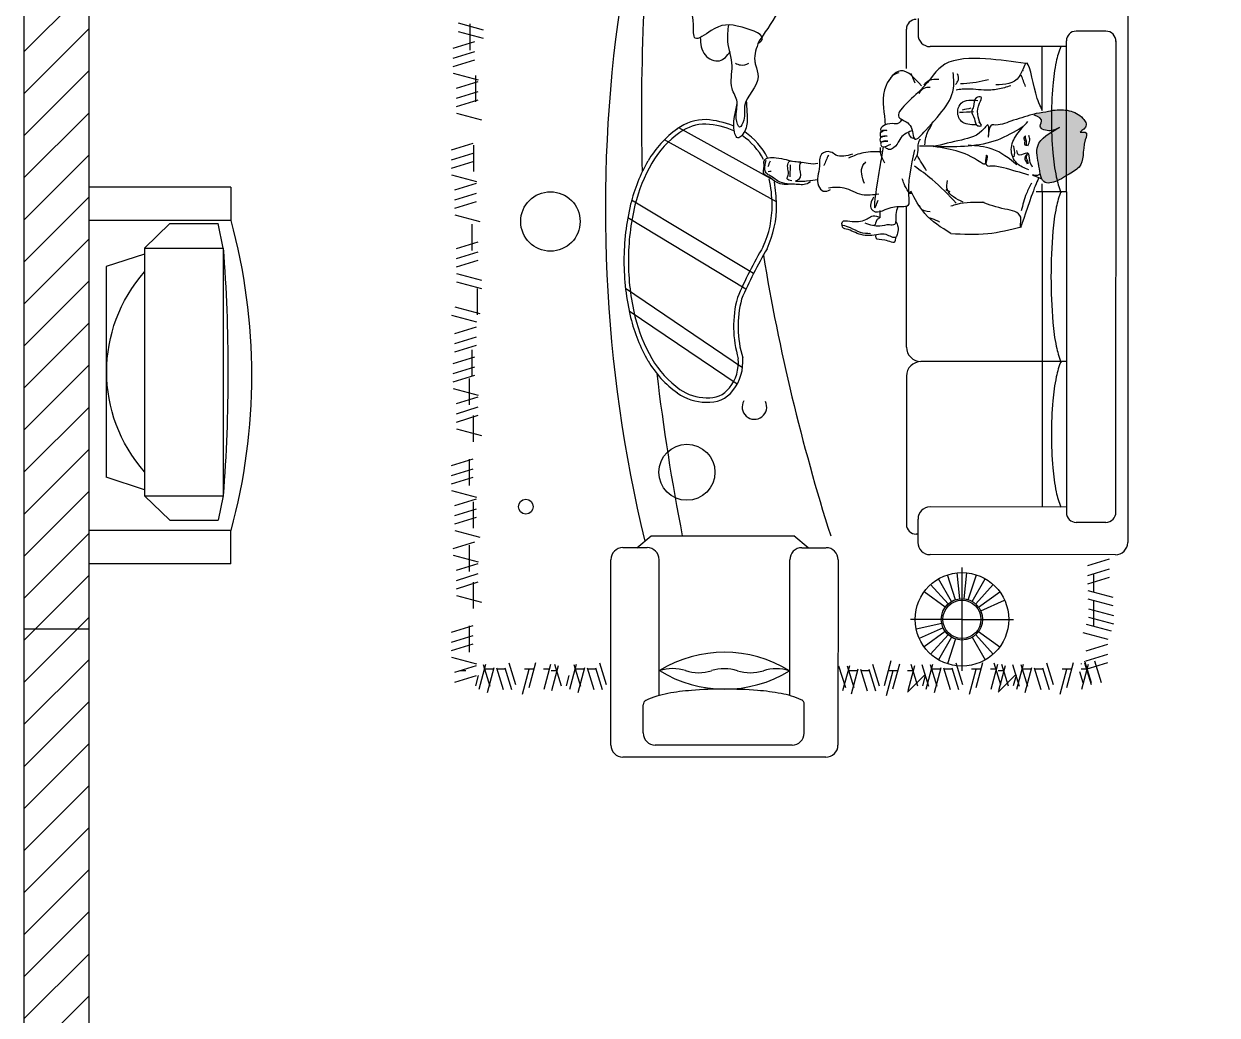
# Model space of a CAD drawing. Header units: millimetres. Extents: x -627 to 20370, y 1538 to 15679.
# Drawn here: x 18269.3 to 18689.7, y 10353.9 to 10703.2 of the extents above; entities that cross this region are included whole.
import ezdxf

# ---------------------------------------------------------------- set-up
doc = ezdxf.new("R2010")
doc.units = ezdxf.units.MM
for name, color, linetype in [('3', 3, 'Continuous'), ('6', 7, 'Continuous'), ('8', 8, 'Continuous'), ('FUR', 135, 'Continuous'), ('LAST', 4, 'Continuous'), ('PUR', 4, 'Continuous'), ('¼ò¾ß', 4, 'Continuous'), ('平面布置', 7, 'Continuous')]:
    doc.layers.add(name, color=color, linetype=linetype)
doc.layers.add('blue', color=160, linetype='Continuous', lineweight=5)

# ---------------------------------------------------------------- blocks, each defined once
blk = doc.blocks.new('tv')
at = {"layer": 'FUR'}
for p, q in [((-0.6633, -0.4988), (-0.6633, 0)), ((-0.5461, -0.4988), (-0.5461, 0)), ((0.6633, -0.4988), (0.6633, 0))]:
    blk.add_line(p, q, dxfattribs=at)
at = {"layer": 'FUR', "color": 4}
for p, q in [((-0.4279, -0.1953), (-0.3835, -0.0596)), ((0.4029, -0.1953), (0.3585, -0.0596)), ((-0.4488, -0.1953), (-0.5356, -0.2843)), ((-0.4488, -0.1953), (0.4238, -0.1953)), ((-0.4488, -0.1953), (-0.4488, -0.4723)), ((0.4238, -0.1953), (0.5105, -0.2843)), ((0.4238, -0.1953), (0.4238, -0.4723)), ((-0.5356, -0.2843), (-0.5356, -0.454)), ((0.5105, -0.2843), (0.5105, -0.454)), ((-0.4488, -0.4723), (-0.5356, -0.454)), ((0.4238, -0.4723), (0.5105, -0.454)), ((-0.4488, -0.4723), (0.4238, -0.4723))]:
    blk.add_line(p, q, dxfattribs=at)
for centre, radius, start, end in [((-0.0125, -0.5943), 0.5325, 48.5217, 131.4783), ((-0.0125, 5.2911), 5.7799, 265.67082, 274.32918)]:
    blk.add_arc(centre, radius, start, end, dxfattribs=at)
at = {"layer": 'FUR'}
blk.add_arc((0, 1.5022), 2.0741, 254.7348, 285.2652, dxfattribs=at)
at = {"layer": 'LAST', "color": 4}
blk.add_line((0.6633, 0), (-0.6633, 0), dxfattribs=at)
at = {"layer": 'PUR'}
blk.add_line((-0.3835, -0.0596), (0.3585, -0.0596), dxfattribs=at)
at = {"layer": '¼ò¾ß'}
for p, q in [((0.5461, -0.4988), (0.5461, 0)), ((-0.6633, -0.4988), (-0.5461, -0.4988)), ((0.6633, -0.4988), (0.5461, -0.4988))]:
    blk.add_line(p, q, dxfattribs=at)
blk = doc.blocks.new('salon2')
at = {"layer": '3', "ltscale": 3}
h = blk.add_hatch(color=252, dxfattribs=at)
edge = h.paths.add_edge_path()
edge.add_spline(control_points=[(-0.2052, 0.9601), (-0.174, 0.9777), (-0.1221, 1.0096), (-0.1415, 1.0854), (-0.1498, 1.1638), (-0.2103, 1.1435), (-0.2445, 1.121), (-0.3057, 1.0887), (-0.2902, 1.0338), (-0.315, 0.9671), (-0.2734, 0.9773), (-0.3177, 0.9531), (-0.2963, 0.9228), (-0.2681, 0.9), (-0.2122, 0.8888), (-0.1771, 0.899), (-0.1033, 0.9098), (-0.1614, 0.9226), (-0.1332, 0.9597), (-0.1788, 0.9714), (-0.1985, 0.9636), (-0.2052, 0.9601)], knot_values=[6.92976, 6.92976, 6.92976, 6.92976, 88.633957, 150.80248, 204.81141, 248.139794, 279.389018, 321.893636, 408.375761, 431.643524, 447.144857, 469.07466, 497.305108, 522.125936, 570.063074, 628.708388, 656.922664, 684.873946, 704.64736, 740.083308, 760.727208, 760.727208, 760.727208, 760.727208], degree=3, periodic=0)
at = {"layer": '3', "color": 7}
for p, q in [((-0.4109, 2.4613), (0.2429, 2.461)), ((-0.4536, 0.5444), (-0.4534, 2.4188)), ((0.2854, 2.3878), (0.2854, 2.4185)), ((0.2852, 2.392), (0.2852, 2.3356)), ((0.2854, 2.3888), (0.2919, 2.3888)), ((0.3257, 1.8316), (0.3259, 2.3548)), ((-0.4116, 0.6504), (-0.4109, 2.3134)), ((-0.3769, 2.3474), (-0.2714, 2.3474)), ((-0.2377, 1.1831), (-0.2374, 2.3134)), ((-0.2374, 2.2933), (0.2426, 2.2931)), ((-0.1526, 1.1831), (-0.1524, 2.2932)), ((-0.2377, 1.7808), (0.1421, 1.7807)), ((0.1421, 1.7807), (0.2747, 1.7806)), ((0.3257, 1.7296), (0.3257, 1.2343)), ((-0.2377, 1.1833), (-0.2374, 0.6505)), ((-0.2377, 1.1831), (-0.1306, 1.1831)), ((-0.1526, 1.1833), (-0.1526, 1.154)), ((-0.1525, 0.8961), (-0.1524, 0.6706)), ((0.3259, 0.7483), (0.3259, 0.6091)), ((-0.2374, 0.6706), (0.2426, 0.6708)), ((-0.3769, 0.6164), (-0.2714, 0.6165)), ((0.2852, 0.5719), (0.2852, 0.6283))]:
    blk.add_line(p, q, dxfattribs=at)
at = {"layer": '3', "color": 252}
blk.add_line((0.7351, 1.1296, 0.6857), (0.7339, 1.088, 0.6857), dxfattribs=at)
at = {"layer": '3', "color": 7}
for centre, radius, start, end in [((-0.4109, 2.4187), 0.0425, 89.9772, 179.9772), ((0.2429, 2.4185), 0.0425, 359.9772, 89.9772), ((0.2919, 2.3548), 0.034, 359.9772, 89.9772), ((-0.3764, 2.3122), 0.0352, 90.762, 182.1128), ((-0.2715, 2.3134), 0.034, 359.9772, 89.9772), ((0.2427, 2.3356), 0.0425, 269.9772, 359.9772), ((-0.5013, 2.1788), 0.3057, 11.5033, 21.9875), ((-0.9171, 2.0942), 0.73, 4.8055, 11.5033), ((-1.5887, 2.0377), 1.404, 359.9772, 4.8055), ((-1.5887, 2.0377), 1.404, 355.1489, 359.9772), ((-0.9171, 1.9807), 0.73, 348.451, 355.1489), ((1.0206, 1.8199), 0.1043, 83.9251, 143.2199), ((1.0206, 1.8199), 0.0888, 83.3999, 143.3893), ((1.0317, 1.7491), 0.159, 54.5394, 90.3034), ((1.0317, 1.7491), 0.1746, 54.5394, 90), ((1.0613, 1.7827), 0.1592, 141.263, 185.4473), ((1.0613, 1.7827), 0.1436, 141.1552, 184.8436), ((0.9219, 1.595), 0.3481, 30.1802, 54.5394), ((0.9219, 1.595), 0.3637, 30.1802, 54.5394), ((-0.5014, 1.8958), 0.3057, 337.5906, 348.451), ((0.2747, 1.8316), 0.051, 269.9772, 359.9772), ((-0.5015, 1.6671), 0.3057, 21.7999, 22.3637), ((-0.5014, 1.6658), 0.3057, 11.549, 22.4094), ((0.2747, 1.7296), 0.051, 0.0228, 90.0228), ((0.5397, 1.657), 0.3795, 345.261, 16.9432), ((0.5397, 1.657), 0.3951, 345.0883, 16.7074), ((0.7465, 1.493), 0.5511, 13.5438, 30.1802), ((0.7465, 1.493), 0.5667, 13.5438, 30.1802), ((-0.9171, 1.5809), 0.73, 4.8511, 11.549), ((-2.4486, 1.4691), 2.2655, 0.3248, 4.3921), ((0.4681, 1.4259), 0.8374, 0, 13.5438), ((0.4681, 1.4259), 0.853, 0, 13.5438), ((-0.6281, 2.2249), 1.6724, 329.7762, 336.5922), ((-0.6281, 2.2249), 1.688, 329.7992, 336.632), ((-2.4486, 1.4948), 2.2655, 355.6079, 359.6752), ((0.4681, 1.4259), 0.8374, 346.4562, 0), ((0.4681, 1.4259), 0.853, 346.4562, 0), ((1.1312, 1.2344), 0.3476, 154.6827, 181.0708), ((1.1312, 1.2344), 0.332, 154.7964, 181.089), ((-0.9171, 1.383), 0.73, 348.451, 355.1489), ((-0.5014, 1.2981), 0.3057, 337.5906, 348.451), ((1.2461, 1.2303), 0.4624, 180.2965, 190.3289), ((1.2461, 1.2303), 0.4469, 180.283, 192.0106), ((0.7465, 1.3589), 0.5511, 329.8198, 346.4562), ((0.7465, 1.3589), 0.5667, 329.8198, 346.4562), ((-0.5014, 1.0681), 0.3057, 11.549, 22.4094), ((-0.5015, 1.2968), 0.3057, 337.6363, 338.2001), ((-0.9171, 0.9832), 0.73, 4.8511, 11.549), ((1.0324, 1.1736), 0.244, 207.1509, 235.8302), ((1.0324, 1.1736), 0.2284, 207.3492, 235.7987), ((0.9219, 1.2568), 0.3481, 305.4606, 329.8198), ((0.9219, 1.2568), 0.3637, 305.4606, 329.8198), ((-1.5887, 0.9262), 1.404, 0.0228, 4.8511), ((1.0555, 1.2553), 0.3124, 247.051, 265.7344), ((1.0317, 1.1028), 0.159, 270.2019, 305.4606), ((-1.5887, 0.9262), 1.404, 355.1945, 0.0228), ((1.0555, 1.2553), 0.328, 248.6473, 265.8394), ((1.0317, 1.1028), 0.1746, 270, 305.4606), ((-0.9171, 0.8697), 0.73, 348.4967, 355.1945), ((-0.5013, 0.7851), 0.3057, 338.0125, 348.4967), ((-0.3764, 0.6516), 0.0352, 177.8872, 269.238), ((-0.2715, 0.6505), 0.034, 270.0228, 0.0228), ((0.2427, 0.6283), 0.0425, 0.0228, 90.0228), ((0.2919, 0.6091), 0.034, 270.0228, 0.0228)]:
    blk.add_arc(centre, radius, start, end, dxfattribs=at)
at = {"layer": '3', "color": 252, "ltscale": 3}
for centre, radius, start, end in [((0.9033, 0.6957, 0.6857), 0.0406, 79.5148, 123.0894), ((0.8984, 0.6691, 0.6857), 0.0677, 63.6392, 79.5148)]:
    blk.add_arc(centre, radius, start, end, dxfattribs=at)
for points, knots in [([(0.362, 1.2888, 0.6857), (0.3596, 1.2942, 0.6857), (0.3539, 1.307, 0.6857), (0.3561, 1.325, 0.6857), (0.3646, 1.353, 0.6857), (0.3959, 1.3284, 0.6857), (0.4351, 1.3354, 0.6857), (0.4863, 1.3405, 0.6857), (0.5223, 1.3162, 0.6857), (0.5524, 1.3117, 0.6857), (0.5573, 1.2801, 0.6857), (0.5108, 1.2892, 0.6857), (0.4722, 1.2883, 0.6857), (0.4448, 1.2611, 0.6857), (0.4156, 1.2742, 0.6857), (0.4374, 1.2813, 0.6857), (0.4324, 1.3013, 0.6857), (0.4409, 1.3007, 0.6857), (0.442, 1.3007, 0.6857)], [0, 0, 0, 0, 15.214729, 36.055512, 48.857472, 79.738512, 103.122769, 157.685733, 206.194273, 214.411126, 234.296897, 257.825245, 307.464974, 341.56748, 352.042995, 362.192251, 380.803332, 383.401633, 383.401633, 383.401633, 383.401633]), ([(0.3635, 1.3421, 0.6857), (0.3645, 1.3454, 0.6857), (0.3661, 1.3501, 0.6857), (0.3663, 1.3686, 0.6857), (0.4009, 1.3456, 0.6857), (0.4352, 1.3544, 0.6857), (0.4335, 1.3386, 0.6857), (0.4331, 1.3347, 0.6857)], [0, 0, 0, 0, 9.109215, 13.285838, 44.707752, 72.752889, 81.852859, 81.852859, 81.852859, 81.852859]), ([(-0.1391, 1.1346, 0.6857), (-0.1317, 1.1519, 0.6857), (-0.1125, 1.1965, 0.6857), (-0.0663, 1.3456, 0.6857), (-0.0844, 1.2534, 0.6857), (-0.0084, 1.2435, 0.6857), (0.0341, 1.2282, 0.6857), (0.0583, 1.2195, 0.6857)], [0, 0, 0, 0, 60.518576, 156.742964, 182.299185, 237.275016, 309.902587, 309.902587, 309.902587, 309.902587]), ([(-0.0792, 1.3068, 0.6857), (-0.0397, 1.3167, 0.6857), (0.0419, 1.3371, 0.6857), (0.1259, 1.3328, 0.6857), (0.1693, 1.3306, 0.6857)], [0, 0, 0, 0, 106.409885, 220.025525, 220.025525, 220.025525, 220.025525]), ([(0.1694, 1.3293, 0.6857), (0.2029, 1.3084, 0.6857), (0.2632, 1.2706, 0.6857), (0.2958, 1.2078, 0.6857), (0.3103, 1.1798, 0.6857)], [0, 0, 0, 0, 101.553402, 183.196527, 183.196527, 183.196527, 183.196527]), ([(0.3561, 1.2354, 0.6857), (0.3595, 1.2444, 0.6857), (0.3657, 1.2609, 0.6857), (0.3618, 1.2813, 0.6857), (0.3668, 1.3022, 0.6857), (0.393, 1.2964, 0.6857), (0.425, 1.3089, 0.6857), (0.454, 1.2992, 0.6857), (0.4716, 1.2932, 0.6857)], [0, 0, 0, 0, 24.284632, 45.084884, 56.190964, 71.83444, 101.967681, 148.338712, 148.338712, 148.338712, 148.338712]), ([(0.4523, 1.3303, 0.6857), (0.4645, 1.3298, 0.6857), (0.4899, 1.3288, 0.6857), (0.5195, 1.3094, 0.6857), (0.5411, 1.3032, 0.6857), (0.5501, 1.3007, 0.6857)], [0, 0, 0, 0, 31.421868, 65.723795, 90.374568, 90.374568, 90.374568, 90.374568]), ([(0.209, 1.2893, 0.6857), (0.2131, 1.2872, 0.6857), (0.2257, 1.2805, 0.6857), (0.2394, 1.2766, 0.6857), (0.2488, 1.274, 0.6857)], [0, 0, 0, 0, 12.001288, 37.458402, 37.458402, 37.458402, 37.458402]), ([(0.4416, 1.201, 0.6857), (0.4496, 1.2165, 0.6857), (0.4591, 1.2347, 0.6857), (0.4264, 1.2663, 0.6857), (0.3843, 1.2231, 0.6857), (0.3139, 1.2403, 0.6857), (0.323, 1.151, 0.6857), (0.3091, 1.0907, 0.6857), (0.2962, 1.0344, 0.6857)], [0, 0, 0, 0, 37.77004, 44.330448, 112.206702, 158.127425, 169.373671, 326.046663, 326.046663, 326.046663, 326.046663]), ([(0.4077, 1.0244, 0.6857), (0.4105, 1.0422, 0.6857), (0.4246, 1.1203, 0.6857), (0.4502, 1.2807, 0.6857), (0.4286, 1.2198, 0.6857), (0.4257, 1.2116, 0.6857)], [229.252261, 229.252261, 229.252261, 229.252261, 259.312026, 344.867622, 358.082672, 358.082672, 358.082672, 358.082672]), ([(0.4183, 1.274, 0.6857), (0.4183, 1.2671, 0.6857), (0.4183, 1.2587, 0.6857), (0.4183, 1.2503, 0.6857), (0.4183, 1.2488, 0.6857)], [0, 0, 0, 0, 18.199941, 22.100035, 22.100035, 22.100035, 22.100035]), ([(-0.1152, 1.1516, 0.6857), (-0.1087, 1.1636, 0.6857), (-0.0919, 1.1945, 0.6857), (-0.0836, 1.2287, 0.6857), (-0.0785, 1.2495, 0.6857)], [0, 0, 0, 0, 36.019014, 92.081432, 92.081432, 92.081432, 92.081432]), ([(0.052, 1.2204, 0.6857), (0.0845, 1.2196, 0.6857), (0.1246, 1.2187, 0.6857), (0.1623, 1.2309, 0.6857), (0.1694, 1.2332, 0.6857)], [0, 0, 0, 0, 84.476355, 104.032988, 104.032988, 104.032988, 104.032988]), ([(0.1502, 1.2225, 0.6857), (0.1777, 1.1936, 0.6857), (0.2231, 1.1458, 0.6857), (0.2765, 1.1073, 0.6857), (0.2975, 1.0921, 0.6857)], [0, 0, 0, 0, 104.676597, 172.875133, 172.875133, 172.875133, 172.875133]), ([(0.2427, 1.2526, 0.6857), (0.2568, 1.2514, 0.6857), (0.2748, 1.2498, 0.6857), (0.2786, 1.2344, 0.6857), (0.2794, 1.2312, 0.6857)], [0, 0, 0, 0, 31.408902, 39.899476, 39.899476, 39.899476, 39.899476]), ([(0.1264, 1.2189, 0.6857), (0.1379, 1.2136, 0.6857), (0.159, 1.2037, 0.6857), (0.1869, 1.1773, 0.6857), (0.1833, 1.1542, 0.6857), (0.1815, 1.1424, 0.6857)], [0, 0, 0, 0, 33.626167, 62.160116, 91.695701, 91.695701, 91.695701, 91.695701]), ([(0.3191, 1.1822, 0.6857), (0.3248, 1.1732, 0.6857), (0.3339, 1.1588, 0.6857), (0.3387, 1.1425, 0.6857), (0.3406, 1.1363, 0.6857)], [0, 0, 0, 0, 27.640179, 44.620551, 44.620551, 44.620551, 44.620551]), ([(0.4237, 1.1904, 0.6857), (0.4435, 1.1937, 0.6857), (0.4863, 1.2008, 0.6857), (0.5401, 1.1626, 0.6857), (0.582, 1.1672, 0.6857), (0.6008, 1.1693, 0.6857)], [0, 0, 0, 0, 51.063738, 110.501338, 159.193788, 159.193788, 159.193788, 159.193788]), ([(0.5163, 1.0502, 0.6857), (0.537, 1.056, 0.6857), (0.5654, 1.0638, 0.6857), (0.5944, 1.0365, 0.6857), (0.6359, 1.0475, 0.6857), (0.6277, 1.1039, 0.6857), (0.6479, 1.1465, 0.6857), (0.6201, 1.1863, 0.6857), (0.6023, 1.1786, 0.6857), (0.5929, 1.1746, 0.6857)], [0, 0, 0, 0, 51.063966, 69.760857, 98.442485, 136.21289, 196.583877, 217.96974, 241.616381, 241.616381, 241.616381, 241.616381]), ([(-0.2131, 0.9557, 0.6857), (-0.1792, 0.9746, 0.6857), (-0.1214, 1.0069, 0.6857), (-0.1415, 1.0854, 0.6857), (-0.1498, 1.1638, 0.6857), (-0.2103, 1.1435, 0.6857), (-0.2445, 1.121, 0.6857), (-0.3057, 1.0887, 0.6857), (-0.2902, 1.0338, 0.6857), (-0.315, 0.9671, 0.6857), (-0.2734, 0.9773, 0.6857), (-0.3177, 0.9531, 0.6857), (-0.2963, 0.9228, 0.6857), (-0.2681, 0.9, 0.6857), (-0.2122, 0.8888, 0.6857), (-0.1771, 0.899, 0.6857), (-0.1033, 0.9098, 0.6857), (-0.1614, 0.9226, 0.6857), (-0.1332, 0.9597, 0.6857), (-0.1838, 0.9727, 0.6857), (-0.204, 0.9609, 0.6857), (-0.2131, 0.9557, 0.6857)], [0, 0, 0, 0, 88.633957, 150.80248, 204.81141, 248.139794, 279.389018, 321.893636, 408.375761, 431.643524, 447.144857, 469.07466, 497.305108, 522.125936, 570.063074, 628.708388, 656.922664, 684.873946, 704.64736, 740.083308, 769.084366, 769.084366, 769.084366, 769.084366]), ([(-0.144, 1.1184, 0.6857), (-0.1431, 1.1202, 0.6857), (-0.1386, 1.1287, 0.6857), (-0.1018, 1.1176, 0.6857), (-0.1316, 1.1293, 0.6857), (-0.1496, 1.1363, 0.6857)], [0, 0, 0, 0, 4.957486, 24.33421, 53.851131, 53.851131, 53.851131, 53.851131]), ([(0.474, 1.1534, 0.6857), (0.4817, 1.1304, 0.6857), (0.4914, 1.1013, 0.6857), (0.4726, 1.081, 0.6857), (0.4687, 1.0767, 0.6857)], [0, 0, 0, 0, 55.878701, 70.732003, 70.732003, 70.732003, 70.732003]), ([(0.6405, 1.1402, 0.6857), (0.6502, 1.1421, 0.6857), (0.6697, 1.1459, 0.6857), (0.7297, 1.1483, 0.6857), (0.6924, 1.1349, 0.6857), (0.7028, 1.1084, 0.6857), (0.7023, 1.0724, 0.6857), (0.6674, 1.0855, 0.6857), (0.6486, 1.0832, 0.6857), (0.6378, 1.082, 0.6857)], [0, 0, 0, 0, 32.791493, 65.856029, 77.112898, 107.365096, 127.973901, 150.397914, 180.540849, 180.540849, 180.540849, 180.540849]), ([(0.6643, 1.1474, 0.6857), (0.6682, 1.15, 0.6857), (0.6844, 1.1612, 0.6857), (0.7245, 1.1522, 0.6857), (0.7765, 1.1622, 0.6857), (0.8034, 1.1318, 0.6857), (0.835, 1.1204, 0.6857), (0.8245, 1.0952, 0.6857), (0.8328, 1.0621, 0.6857), (0.7695, 1.0596, 0.6857), (0.7351, 1.0759, 0.6857), (0.7052, 1.0767, 0.6857), (0.6982, 1.0769, 0.6857)], [0, 0, 0, 0, 12.05449, 50.662285, 100.751119, 139.349436, 152.871984, 178.39508, 194.636814, 232.879132, 291.995735, 310.219291, 310.219291, 310.219291, 310.219291]), ([(0.7298, 1.1434, 0.6857), (0.7373, 1.142, 0.6857), (0.75, 1.1397, 0.6857), (0.7356, 1.113, 0.6857), (0.7505, 1.0927, 0.6857), (0.7381, 1.0726, 0.6857), (0.7321, 1.0736, 0.6857), (0.7295, 1.074, 0.6857)], [0, 0, 0, 0, 15.405528, 26.125312, 63.82535, 72.147315, 78.642841, 78.642841, 78.642841, 78.642841]), ([(0.7369, 1.1555, 0.6857), (0.7488, 1.1541, 0.6857), (0.7748, 1.151, 0.6857), (0.7973, 1.1293, 0.6857), (0.8199, 1.1198, 0.6857), (0.8277, 1.0983, 0.6857), (0.8231, 1.0823, 0.6857), (0.8199, 1.0711, 0.6857)], [0, 0, 0, 0, 30.578618, 67.353333, 79.611572, 92.413964, 122.566762, 122.566762, 122.566762, 122.566762]), ([(-0.1183, 1.0952, 0.6857), (-0.1143, 1.0885, 0.6857), (-0.1059, 1.0745, 0.6857), (-0.1078, 1.0368, 0.6857), (-0.0842, 1.053, 0.6857), (-0.0654, 1.0544, 0.6857), (-0.0638, 1.0434, 0.6857), (-0.0628, 1.0364, 0.6857)], [0, 0, 0, 0, 21.811235, 45.429417, 66.268319, 74.855405, 90.278481, 90.278481, 90.278481, 90.278481]), ([(-0.1056, 1.1243, 0.6857), (-0.0756, 1.1149, 0.6857), (-0.0302, 1.1007, 0.6857), (0.0172, 1.09, 0.6857), (0.0521, 1.0958, 0.6857), (0.0392, 1.0208, 0.6857), (0.0427, 1.0937, 0.6857), (0.092, 1.0596, 0.6857), (0.146, 1.0356, 0.6857), (0.2097, 1.0259, 0.6857), (0.2407, 1.0212, 0.6857)], [0, 0, 0, 0, 82.179012, 124.172551, 131.128421, 166.009294, 194.708047, 207.195703, 291.828264, 372.00922, 372.00922, 372.00922, 372.00922]), ([(-0.1052, 1.105, 0.6857), (-0.0899, 1.0991, 0.6857), (-0.0577, 1.0866, 0.6857), (-0.0351, 1.0311, 0.6857), (-0.0616, 0.9773, 0.6857), (-0.0882, 0.9496, 0.6857), (-0.102, 0.9352, 0.6857)], [0, 0, 0, 0, 41.941762, 88.289003, 137.229401, 190.028503, 190.028503, 190.028503, 190.028503]), ([(-0.103, 1.0842, 0.6857), (-0.1032, 1.0821, 0.6857), (-0.1039, 1.0734, 0.6857), (-0.0924, 1.065, 0.6857), (-0.1042, 1.0443, 0.6857), (-0.0845, 1.0652, 0.6857), (-0.0959, 1.0751, 0.6857), (-0.099, 1.0822, 0.6857), (-0.0999, 1.0842, 0.6857)], [0, 0, 0, 0, 5.37014, 22.350864, 30.841366, 44.263375, 58.721741, 64.724876, 64.724876, 64.724876, 64.724876]), ([(-0.0633, 1.0873, 0.6857), (-0.0356, 1.0652, 0.6857), (0.0151, 1.0247, 0.6857), (0.0794, 1.0205, 0.6857), (0.1085, 1.0185, 0.6857)], [0, 0, 0, 0, 90.713488, 165.812862, 165.812862, 165.812862, 165.812862]), ([(-0.054, 1.0597, 0.6857), (-0.0553, 1.0493, 0.6857), (-0.0569, 1.0357, 0.6857), (-0.0521, 1.023, 0.6857), (-0.051, 1.02, 0.6857)], [0, 0, 0, 0, 26.8507, 35.340922, 35.340922, 35.340922, 35.340922]), ([(0.2977, 1.072, 0.6857), (0.2925, 1.0631, 0.6857), (0.2809, 1.0434, 0.6857), (0.2873, 1.0142, 0.6857), (0.2787, 0.9995, 0.6857), (0.2763, 0.9955, 0.6857)], [0, 0, 0, 0, 26.441749, 58.774114, 70.780485, 70.780485, 70.780485, 70.780485]), ([(0.4017, 1.0812, 0.6857), (0.4086, 1.0693, 0.6857), (0.4186, 1.0519, 0.6857), (0.4174, 1.0323, 0.6857), (0.417, 1.0261, 0.6857)], [0, 0, 0, 0, 34.902027, 51.012448, 51.012448, 51.012448, 51.012448]), ([(0.4105, 1.0423, 0.6857), (0.4329, 1.0414, 0.6857), (0.4742, 1.0399, 0.6857), (0.5121, 1.056, 0.6857), (0.5295, 1.0635, 0.6857)], [0, 0, 0, 0, 58.013512, 107.149157, 107.149157, 107.149157, 107.149157]), ([(-0.1188, 0.9101, 0.6857), (-0.0932, 0.9175, 0.6857), (-0.0478, 0.9307, 0.6857), (-0.001, 0.9494, 0.6857), (0.0376, 0.945, 0.6857), (0.0394, 1.0308, 0.6857), (0.0312, 0.9318, 0.6857), (0.0707, 0.9866, 0.6857), (0.1346, 1, 0.6857), (0.1988, 1.0156, 0.6857), (0.2328, 1.0238, 0.6857)], [0, 0, 0, 0, 70.409867, 124.986685, 129.624235, 168.516696, 205.713361, 218.8346, 299.734666, 390.28545, 390.28545, 390.28545, 390.28545]), ([(-0.102, 1.0201, 0.6857), (-0.1051, 1.0136, 0.6857), (-0.1108, 1.0019, 0.6857), (-0.107, 0.9896, 0.6857), (-0.1052, 0.9841, 0.6857)], [0, 0, 0, 0, 18.113831, 32.718438, 32.718438, 32.718438, 32.718438]), ([(-0.0969, 1.02, 0.6857), (-0.0973, 1.0147, 0.6857), (-0.0983, 1.004, 0.6857), (-0.093, 0.9947, 0.6857), (-0.0946, 0.9832, 0.6857), (-0.0828, 0.9954, 0.6857), (-0.0947, 1.0024, 0.6857), (-0.0869, 1.0176, 0.6857), (-0.0927, 1.017, 0.6857), (-0.0938, 1.0169, 0.6857)], [0, 0, 0, 0, 13.425536, 27.116244, 29.801129, 37.393081, 48.463136, 59.203416, 61.886553, 61.886553, 61.886553, 61.886553]), ([(-0.0818, 0.955, 0.6857), (-0.0533, 0.9718, 0.6857), (0.0372, 1.025, 0.6857), (0.1439, 1.0243, 0.6857), (0.2169, 1.0238, 0.6857)], [0, 0, 0, 0, 86.085059, 272.751702, 272.751702, 272.751702, 272.751702]), ([(0.261, 1.0169, 0.6857), (0.259, 0.9997, 0.6857), (0.2563, 0.9764, 0.6857), (0.2383, 0.9527, 0.6857), (0.2351, 0.9406, 0.6857), (0.2335, 0.9342, 0.6857)], [0, 0, 0, 0, 44.281186, 59.934993, 76.915365, 76.915365, 76.915365, 76.915365]), ([(0.3071, 0.9676, 0.6857), (0.3242, 0.9751, 0.6857), (0.3422, 0.983, 0.6857), (0.3552, 1.0098, 0.6857), (0.364, 1.0251, 0.6857), (0.386, 1.0372, 0.6857), (0.3953, 1.0303, 0.6857), (0.4, 1.0268, 0.6857)], [0, 0, 0, 0, 45.537019, 47.905206, 78.191519, 91.952902, 106.155728, 106.155728, 106.155728, 106.155728]), ([(0.3433, 0.929, 0.6857), (0.3465, 0.9339, 0.6857), (0.3538, 0.945, 0.6857), (0.3812, 0.94, 0.6857), (0.4049, 0.9461, 0.6857), (0.4186, 0.9606, 0.6857), (0.4148, 0.9757, 0.6857), (0.4069, 0.964, 0.6857), (0.3902, 0.9671, 0.6857), (0.4087, 0.9656, 0.6857), (0.4207, 0.971, 0.6857), (0.4183, 0.9934, 0.6857), (0.4064, 0.9855, 0.6857), (0.3872, 0.9855, 0.6857), (0.4072, 0.9871, 0.6857), (0.4197, 0.9878, 0.6857), (0.4204, 1.0101, 0.6857), (0.4059, 1.0034, 0.6857), (0.3805, 1.0047, 0.6857), (0.4118, 1.0015, 0.6857), (0.4187, 1.0146, 0.6857), (0.4124, 1.0258, 0.6857), (0.4005, 1.0239, 0.6857), (0.3909, 1.0191, 0.6857), (0.3844, 1.0163, 0.6857), (0.3807, 1.0147, 0.6857)], [0, 0, 0, 0, 14.245589, 32.27085, 65.424938, 75.415665, 83.125969, 92.594533, 101.062211, 108.471373, 123.178778, 136.06387, 144.792436, 155.430033, 166.067631, 176.109786, 189.879186, 198.412834, 212.213818, 230.332194, 238.870274, 247.408355, 257.993066, 266.055047, 276.480967, 276.480967, 276.480967, 276.480967]), ([(-0.0944, 0.73, 0.6857), (-0.0486, 0.7236, 0.6857), (0.0433, 0.7109, 0.6857), (0.2036, 0.7121, 0.6857), (0.2548, 0.8196, 0.6857), (0.3921, 0.9184, 0.6857), (0.3008, 0.9398, 0.6857), (0.3056, 1.0193, 0.6857), (0.2092, 0.9097, 0.6857), (0.1514, 0.8522, 0.6857), (0.1601, 0.7736, 0.6857), (0.1614, 0.7619, 0.6857)], [0, 0, 0, 0, 125.422801, 251.68088, 363.259103, 469.510953, 507.917449, 552.801864, 594.966396, 768.088902, 798.341471, 798.341471, 798.341471, 798.341471]), ([(0.2962, 0.9966, 0.6857), (0.3016, 0.9948, 0.6857), (0.3121, 0.9913, 0.6857), (0.3161, 0.981, 0.6857), (0.318, 0.9761, 0.6857)], [0, 0, 0, 0, 14.202992, 27.472435, 27.472435, 27.472435, 27.472435]), ([(0.89, 0.8626, 0.6857), (0.889, 0.8806, 0.6857), (0.8871, 0.9148, 0.6857), (0.8849, 0.9579, 0.6857), (0.9245, 1.0118, 0.6857), (0.9372, 0.9507, 0.6857), (0.9309, 0.9142, 0.6857), (0.9256, 0.8871, 0.6857), (0.9225, 0.8715, 0.6857)], [0, 0, 0, 0, 46.697433, 88.465151, 123.324676, 161.835136, 191.877979, 232.626852, 232.626852, 232.626852, 232.626852]), ([(0.0653, 0.9434, 0.6857), (0.0733, 0.9212, 0.6857), (0.0838, 0.8923, 0.6857), (0.0536, 0.8438, 0.6857), (0.092, 0.8507, 0.6857), (0.0845, 0.8783, 0.6857), (0.1014, 0.9012, 0.6857), (0.0831, 0.9229, 0.6857), (0.0843, 0.9509, 0.6857), (0.0558, 0.9514, 0.6857), (0.0658, 0.9423, 0.6857), (0.0714, 0.9373, 0.6857)], [0, 0, 0, 0, 64.497154, 84.043581, 100.365205, 128.396624, 142.854646, 168.325592, 192.338234, 203.071238, 216.493247, 216.493247, 216.493247, 216.493247]), ([(0.0806, 0.9465, 0.6857), (0.1004, 0.9462, 0.6857), (0.1358, 0.9457, 0.6857), (0.1502, 0.8985, 0.6857), (0.1293, 0.8565, 0.6857), (0.0967, 0.8591, 0.6857), (0.0744, 0.8608, 0.6857)], [0, 0, 0, 0, 46.862522, 83.38104, 107.393682, 159.00759, 159.00759, 159.00759, 159.00759]), ([(0.2731, 0.8095, 0.6857), (0.2975, 0.7811, 0.6857), (0.3414, 0.73, 0.6857), (0.4217, 0.8233, 0.6857), (0.4038, 0.9007, 0.6857), (0.4013, 0.9414, 0.6857), (0.4011, 0.9471, 0.6857)], [0, 0, 0, 0, 53.201817, 95.441996, 166.7115, 178.37996, 178.37996, 178.37996, 178.37996]), ([(0.8457, 0.653, 0.6857), (0.8544, 0.6756, 0.6857), (0.8649, 0.7031, 0.6857), (0.8558, 0.7445, 0.6857), (0.8338, 0.801, 0.6857), (0.9093, 0.861, 0.6857), (0.8905, 0.9191, 0.6857), (0.9157, 0.9684, 0.6857), (0.9325, 0.9083, 0.6857), (0.9125, 0.8692, 0.6857), (0.9526, 0.8097, 0.6857), (0.9307, 0.7354, 0.6857), (0.9602, 0.6625, 0.6857), (0.9544, 0.6137, 0.6857), (0.9521, 0.5939, 0.6857)], [0, 0, 0, 0, 60.970115, 74.178445, 111.267097, 210.963126, 255.074467, 279.515708, 307.41666, 359.287359, 403.554034, 473.492101, 549.720465, 601.59141, 601.59141, 601.59141, 601.59141]), ([(-0.1532, 0.8968, 0.6857), (-0.145, 0.8795, 0.6857), (-0.1231, 0.8331, 0.6857), (-0.102, 0.6832, 0.6857), (-0.0716, 0.8021, 0.6857), (-0.021, 0.8044, 0.6857), (0.0106, 0.8058, 0.6857)], [0, 0, 0, 0, 58.099529, 155.224826, 201.006913, 277.065022, 277.065022, 277.065022, 277.065022]), ([(-0.0418, 0.8087, 0.6857), (-0.0266, 0.8135, 0.6857), (0.0042, 0.8231, 0.6857), (0.0623, 0.8259, 0.6857), (0.1114, 0.8174, 0.6857), (0.1438, 0.8229, 0.6857), (0.1509, 0.8241, 0.6857)], [0, 0, 0, 0, 41.657024, 84.672483, 151.807143, 170.780764, 170.780764, 170.780764, 170.780764]), ([(0.0372, 0.7884, 0.6857), (0.0661, 0.7948, 0.6857), (0.0985, 0.8019, 0.6857), (0.1314, 0.8016, 0.6857), (0.135, 0.8016, 0.6857)], [0, 0, 0, 0, 77.391086, 86.66573, 86.66573, 86.66573, 86.66573]), ([(0.1535, 0.8043, 0.6857), (0.1489, 0.7992, 0.6857), (0.1393, 0.7885, 0.6857), (0.1434, 0.7746, 0.6857), (0.1455, 0.7672, 0.6857)], [0, 0, 0, 0, 16.728024, 35.434645, 35.434645, 35.434645, 35.434645]), ([(0.2121, 0.7873, 0.6857), (0.2241, 0.7865, 0.6857), (0.2445, 0.7852, 0.6857), (0.2583, 0.7997, 0.6857), (0.2641, 0.8057, 0.6857)], [0, 0, 0, 0, 29.637545, 50.599936, 50.599936, 50.599936, 50.599936]), ([(0.2427, 0.8149, 0.6857), (0.2503, 0.815, 0.6857), (0.267, 0.8152, 0.6857), (0.277, 0.8288, 0.6857), (0.2824, 0.8363, 0.6857)], [0, 0, 0, 0, 18.973621, 41.74948, 41.74948, 41.74948, 41.74948]), ([(0.3528, 0.7628, 0.6857), (0.3635, 0.7664, 0.6857), (0.3789, 0.7716, 0.6857), (0.3847, 0.786, 0.6857), (0.3864, 0.7904, 0.6857)], [0, 0, 0, 0, 27.630169, 39.636541, 39.636541, 39.636541, 39.636541]), ([(1.0525, 0.6382, 0.6857), (1.0509, 0.6608, 0.6857), (1.0479, 0.7025, 0.6857), (0.9815, 0.7336, 0.6857), (0.9576, 0.7031, 0.6857), (0.9462, 0.6884, 0.6857)], [0, 0, 0, 0, 56.575903, 104.225618, 148.354052, 148.354052, 148.354052, 148.354052]), ([(0.7511, 0.464, 0.6857), (0.752, 0.4783, 0.6857), (0.756, 0.5408, 0.6857), (0.8805, 0.6918, 0.6857), (0.8165, 0.6308, 0.6857), (0.9347, 0.5892, 0.6857), (0.9903, 0.5914, 0.6857), (1.0802, 0.6644, 0.6857), (1.071, 0.5598, 0.6857), (1.1059, 0.492, 0.6857), (1.1139, 0.42, 0.6857), (1.1176, 0.3872, 0.6857)], [0, 0, 0, 0, 42.167956, 184.846032, 188.510605, 261.118314, 357.582537, 412.070511, 453.838275, 554.467695, 638.871943, 638.871943, 638.871943, 638.871943])]:
    blk.add_open_spline(points, degree=3, knots=knots, dxfattribs=at)
for points in [[(0.1723, 1.1822, 0.6857), (0.1774, 1.1801, 0.6857), (0.1825, 1.1781, 0.6857), (0.1876, 1.1761, 0.6857)], [(0.2549, 1.1087, 0.6857), (0.2661, 1.0904, 0.6857), (0.2773, 1.072, 0.6857), (0.2886, 1.0536, 0.6857)], [(0.8125, 1.1111, 0.6857), (0.809, 1.1106, 0.6857), (0.8055, 1.1101, 0.6857), (0.8021, 1.1096, 0.6857)], [(0.8065, 1.074, 0.6857), (0.809, 1.0809, 0.6857), (0.8115, 1.0879, 0.6857), (0.8139, 1.0948, 0.6857)], [(0.6008, 1.0529, 0.6857), (0.6061, 1.0652, 0.6857), (0.6114, 1.0776, 0.6857), (0.6167, 1.0899, 0.6857)], [(0.2287, 1.0213, 0.6857), (0.2456, 1.0213, 0.6857), (0.2625, 1.0213, 0.6857), (0.2794, 1.0213, 0.6857)], [(0.4025, 0.9862, 0.6857), (0.4025, 0.9864, 0.6857), (0.4025, 0.9865, 0.6857), (0.4026, 0.9867, 0.6857)], [(0.4011, 0.9658, 0.6857), (0.4011, 0.966, 0.6857), (0.4011, 0.9662, 0.6857), (0.4012, 0.9664, 0.6857)], [(0.0897, 0.9006, 0.6857), (0.106, 0.9016, 0.6857), (0.1224, 0.9026, 0.6857), (0.1387, 0.9036, 0.6857)], [(0.0989, 0.8883, 0.6857), (0.1091, 0.8904, 0.6857), (0.1193, 0.8924, 0.6857), (0.1295, 0.8945, 0.6857)], [(-0.0938, 0.8118, 0.6857), (-0.0887, 0.7985, 0.6857), (-0.0836, 0.7853, 0.6857), (-0.0785, 0.772, 0.6857)], [(0.2947, 0.7996, 0.6857), (0.2998, 0.7883, 0.6857), (0.3049, 0.7771, 0.6857), (0.31, 0.7659, 0.6857)]]:
    blk.add_open_spline(points, degree=3, dxfattribs=at)
at = {"layer": '6', "color": 252}
blk.add_line((-0.0831, 0.7534, 0.6857), (-0.0847, 0.7548, 0.6857), dxfattribs=at)
at = {"layer": '8', "color": 252}
for p, q in [((0.4012, 1.3545, 0.6857), (0.4012, 1.3545, 0.6857)), ((0.4554, 1.3274, 0.6857), (0.4554, 1.3274, 0.6857)), ((0.5369, 1.3138, 0.6857), (0.5369, 1.3138, 0.6857)), ((0.4554, 1.2731, 0.6857), (0.4554, 1.2731, 0.6857)), ((0.4283, 1.0423, 0.6857), (0.4283, 1.0423, 0.6857)), ((0.4012, 0.9473, 0.6857), (0.4012, 0.9473, 0.6857))]:
    blk.add_line(p, q, dxfattribs=at)
for centre, radius, start, end in [((0.0113, -0.7506, 0.6857), 1.9612, 81.0036, 81.3607), ((0.1781, -0.8073, 0.6857), 1.9951, 85.9802, 86.2563)]:
    blk.add_arc(centre, radius, start, end, dxfattribs=at)
at = {"layer": '平面布置', "color": 7}
for p, q in [((0.6096, 3.1747), (1.3248, 3.1745)), ((0.5668, 2.4792), (0.5671, 3.1322)), ((0.7286, 3.1322), (1.2109, 3.132)), ((1.3673, 3.1319), (1.367, 2.4788)), ((0.6861, 3.0897), (0.686, 2.988)), ((1.2535, 3.0894), (1.2534, 2.9903)), ((0.7371, 2.9576), (0.7369, 2.4791)), ((1.1971, 2.9575), (1.1969, 2.4789)), ((0.1305, 2.5061), (0.1305, 2.8707)), ((0.0941, 2.752), (0.0482, 2.8316)), ((0.153, 2.7582), (0.1814, 2.8457)), ((0.1669, 2.752), (0.2129, 2.8316)), ((0.0716, 2.7318), (-0.0027, 2.7858)), ((0.0818, 2.7431), (0.0203, 2.8114)), ((0.1792, 2.7431), (0.2407, 2.8114)), ((0.1894, 2.7318), (0.2638, 2.7858)), ((0.197, 2.7186), (0.281, 2.756)), ((0.2017, 2.7041), (0.2916, 2.7233)), ((0.1305, 2.689), (-0.0512, 2.689)), ((0.064, 2.6594), (-0.02, 2.622)), ((0.1305, 2.689), (0.3122, 2.689)), ((0.0716, 2.6462), (-0.0027, 2.5922)), ((0.0818, 2.6349), (0.0203, 2.5666)), ((0.0941, 2.626), (0.0482, 2.5464)), ((0.108, 2.6198), (0.0796, 2.5324)), ((0.1229, 2.6166), (0.1133, 2.5252)), ((0.1381, 2.6166), (0.1477, 2.5252)), ((0.153, 2.6198), (0.1814, 2.5324)), ((0.1669, 2.626), (0.2129, 2.5464)), ((0.1792, 2.6349), (0.2407, 2.5666)), ((0.1894, 2.6462), (0.2638, 2.5922)), ((0.6944, 2.4366), (0.6093, 2.4366)), ((0.672, 2.4366), (0.7223, 2.395)), ((1.2762, 2.437), (1.2251, 2.3948)), ((1.3245, 2.4363), (1.2394, 2.4364)), ((1.2251, 2.3948), (0.7223, 2.395))]:
    blk.add_line(p, q, dxfattribs=at)
at = {"layer": '平面布置', "color": 252}
for p, q in [((-0.2381, 2.8653), (-0.2146, 2.9535)), ((-0.1146, 2.8594), (-0.0911, 2.9476)), ((0.0029, 2.9452), (-0.0589, 2.8834)), ((0.0813, 2.8653), (0.1048, 2.9535)), ((0.2048, 2.8594), (0.2283, 2.9476)), ((0.3224, 2.9452), (0.2605, 2.8834)), ((0.3741, 2.8706), (0.3976, 2.9588)), ((0.4976, 2.8647), (0.5212, 2.9529)), ((1.46, 2.8594), (1.4835, 2.9476)), ((1.6559, 2.8653), (1.6794, 2.9535)), ((1.7794, 2.8594), (1.8029, 2.9476)), ((-0.3366, 2.8353), (-0.3602, 2.9118)), ((-0.3018, 2.8418), (-0.3253, 2.9182)), ((-0.3013, 2.8353), (-0.3249, 2.9118)), ((-0.3147, 2.8476), (-0.2912, 2.9358)), ((-0.2836, 2.8733), (-0.2955, 2.9118)), ((-0.2613, 2.8418), (-0.2378, 2.93)), ((-0.1672, 2.8418), (-0.1907, 2.9182)), ((-0.1534, 2.8594), (-0.1769, 2.9359)), ((-0.1239, 2.8594), (-0.1475, 2.9359)), ((-0.077, 2.8476), (-0.1005, 2.9241)), ((-0.0852, 2.8477), (-0.0617, 2.9359)), ((-0.0476, 2.8476), (-0.0711, 2.9241)), ((-0.06, 2.8866), (-0.0501, 2.9235)), ((-0.009, 2.8471), (-0.0325, 2.9235)), ((-0.0219, 2.853), (0.0016, 2.9412)), ((0.0177, 2.8418), (-0.0059, 2.9182)), ((0.0047, 2.8476), (0.0283, 2.9358)), ((0.0581, 2.8418), (0.0817, 2.93)), ((0.1523, 2.8418), (0.1287, 2.9182)), ((0.1661, 2.8594), (0.1425, 2.9359)), ((0.1955, 2.8594), (0.1719, 2.9359)), ((0.2424, 2.8476), (0.2189, 2.9241)), ((0.2342, 2.8477), (0.2578, 2.9359)), ((0.2718, 2.8476), (0.2483, 2.9241)), ((0.2594, 2.8866), (0.2693, 2.9235)), ((0.3105, 2.8471), (0.2869, 2.9235)), ((0.2975, 2.853), (0.3211, 2.9412)), ((0.3509, 2.8471), (0.3745, 2.9353)), ((0.3804, 2.8353), (0.4039, 2.9235)), ((0.4451, 2.8471), (0.4215, 2.9235)), ((0.4589, 2.8647), (0.4353, 2.9412)), ((0.4883, 2.8647), (0.4648, 2.9412)), ((0.5352, 2.853), (0.5117, 2.9294)), ((0.527, 2.853), (0.5506, 2.9412)), ((0.5647, 2.853), (0.5411, 2.9294)), ((1.4074, 2.8418), (1.3839, 2.9182)), ((1.4212, 2.8594), (1.3977, 2.9359)), ((1.4506, 2.8594), (1.4271, 2.9359)), ((1.4976, 2.8476), (1.4741, 2.9241)), ((1.4894, 2.8477), (1.5129, 2.9359)), ((1.5146, 2.8866), (1.5244, 2.9235)), ((1.5656, 2.8471), (1.5421, 2.9235)), ((1.5527, 2.853), (1.5762, 2.9412)), ((1.5793, 2.8476), (1.6028, 2.9358)), ((1.6327, 2.8418), (1.6562, 2.93)), ((1.7268, 2.8418), (1.7033, 2.9182)), ((1.7406, 2.8594), (1.7171, 2.9359)), ((1.7701, 2.8594), (1.7465, 2.9359)), ((1.817, 2.8476), (1.7935, 2.9241)), ((1.8088, 2.8477), (1.8323, 2.9359)), ((1.834, 2.8866), (1.8439, 2.9235)), ((1.9164, 2.9104), (1.8399, 2.8869)), ((-0.3066, 2.8643), (-0.3831, 2.8408)), ((-0.2899, 2.8636), (-0.3085, 2.8636)), ((-0.2229, 2.8636), (-0.2555, 2.8636)), ((-0.1252, 2.8636), (-0.1546, 2.8636)), ((-0.0809, 2.8636), (-0.1135, 2.8636)), ((-0.0819, 2.8636), (-0.112, 2.8636)), ((0.0029, 2.8689), (-0.0157, 2.8689)), ((0.0295, 2.8636), (0.011, 2.8636)), ((0.0965, 2.8636), (0.0639, 2.8636)), ((0.1942, 2.8636), (0.1648, 2.8636)), ((0.2385, 2.8636), (0.2059, 2.8636)), ((0.2375, 2.8636), (0.2074, 2.8636)), ((0.3223, 2.8689), (0.3038, 2.8689)), ((0.3893, 2.8689), (0.3568, 2.8689)), ((0.487, 2.8689), (0.4576, 2.8689)), ((0.5313, 2.8689), (0.4987, 2.8689)), ((0.5303, 2.8689), (0.5002, 2.8689)), ((1.4494, 2.8636), (1.4199, 2.8636)), ((1.4936, 2.8636), (1.4611, 2.8636)), ((1.4927, 2.8636), (1.4625, 2.8636)), ((1.5775, 2.8689), (1.5589, 2.8689)), ((1.6041, 2.8636), (1.5855, 2.8636)), ((1.6711, 2.8636), (1.6385, 2.8636)), ((1.7688, 2.8636), (1.7394, 2.8636)), ((1.8131, 2.8636), (1.7805, 2.8636)), ((1.8121, 2.8636), (1.782, 2.8636)), ((1.9164, 2.8751), (1.8399, 2.8516)), ((1.8969, 2.8689), (1.8783, 2.8689)), ((-0.3066, 2.8349), (-0.3831, 2.8114)), ((1.9281, 2.8222), (1.8399, 2.8457)), ((-0.3066, 2.7996), (-0.3831, 2.7761)), ((1.9281, 2.7986), (1.8517, 2.7751)), ((1.8655, 2.8043, 1.3714), (1.8655, 2.7117, 1.3714)), ((-0.2949, 2.7349), (-0.3831, 2.7584)), ((1.9281, 2.7692), (1.8517, 2.7457)), ((1.9281, 2.7339), (1.8517, 2.7104)), ((-0.3152, 2.6811), (-0.4034, 2.7046)), ((-0.3066, 2.7055), (-0.3948, 2.729)), ((-0.3342, 2.7128), (-0.3342, 2.623)), ((-0.3152, 2.6517), (-0.4034, 2.6752)), ((1.8505, 2.6503, 1.3714), (1.8505, 2.5578, 1.3714)), ((-0.3125, 2.6173), (-0.4007, 2.6408)), ((-0.3125, 2.5878), (-0.4007, 2.6114)), ((1.9105, 2.6045), (1.8223, 2.628)), ((-0.3125, 2.5643), (-0.389, 2.5408)), ((-0.3342, 2.5936), (-0.3342, 2.5282)), ((1.9105, 2.581), (1.834, 2.5574)), ((-0.3125, 2.5349), (-0.389, 2.5114)), ((1.9105, 2.5516), (1.834, 2.528)), ((-0.3125, 2.4996), (-0.389, 2.4761)), ((1.9105, 2.5163), (1.834, 2.4927)), ((1.9222, 2.4633), (1.834, 2.4869)), ((1.8655, 2.5207, 1.3714), (1.8655, 2.4282, 1.3714)), ((1.9222, 2.4398), (1.8458, 2.4163)), ((1.9164, 2.3761), (1.8282, 2.3996)), ((1.8514, 2.3674, 0.6857), (1.8514, 2.2749, 0.6857)), ((1.9164, 2.3525), (1.8399, 2.329)), ((1.9164, 2.3231), (1.8399, 2.2996)), ((1.9164, 2.2878), (1.8399, 2.2643)), ((1.9281, 2.2349), (1.8399, 2.2584)), ((1.9281, 2.2113), (1.8517, 2.1878)), ((1.8655, 2.217, 1.3714), (1.8655, 2.1244, 1.3714)), ((1.9281, 2.1819), (1.8517, 2.1584)), ((1.9281, 2.1466), (1.8517, 2.1231)), ((1.8505, 2.063, 1.3714), (1.8505, 1.9705, 1.3714)), ((1.9105, 2.0172), (1.8223, 2.0407)), ((1.9105, 1.9937), (1.834, 1.9701)), ((1.9105, 1.9643), (1.834, 1.9407)), ((1.9105, 1.929), (1.834, 1.9054)), ((1.9222, 1.876), (1.834, 1.8996)), ((1.8655, 1.9334, 1.3714), (1.8655, 1.8409, 1.3714)), ((1.9222, 1.8525), (1.8458, 1.829)), ((1.9222, 1.8231), (1.8458, 1.7995)), ((1.8561, 1.832, 1.3714), (1.8561, 1.7395, 1.3714)), ((1.9222, 1.7878), (1.8458, 1.7642)), ((1.9164, 1.7466), (1.8399, 1.7231)), ((1.9164, 1.7172), (1.8399, 1.6937)), ((1.9164, 1.6819), (1.8399, 1.6584)), ((1.9281, 1.6172), (1.8399, 1.6407)), ((1.9164, 1.5878), (1.8282, 1.6113)), ((1.8367, 1.6159, 1.3714), (1.8367, 1.5234, 1.3714)), ((1.9105, 1.4995), (1.8223, 1.5231)), ((1.9105, 1.4701), (1.8223, 1.4936)), ((1.9105, 1.4466), (1.834, 1.423)), ((1.9105, 1.4172), (1.834, 1.3936)), ((1.8561, 1.3893, 1.3714), (1.8561, 1.2968, 1.3714)), ((1.9105, 1.3819), (1.834, 1.3583)), ((1.9164, 1.2642), (1.8282, 1.2877)), ((1.9164, 1.2407), (1.8399, 1.2171)), ((1.9164, 1.2113), (1.8399, 1.1877)), ((1.9164, 1.176), (1.8399, 1.1524)), ((1.9281, 1.123), (1.8399, 1.1466)), ((1.8496, 1.1109, 1.3714), (1.8496, 1.0184, 1.3714)), ((1.9281, 1.0995), (1.8517, 1.076)), ((1.9281, 1.0701), (1.8517, 1.0465)), ((1.9281, 1.0348), (1.8517, 1.0112)), ((1.9105, 0.9054), (1.8223, 0.9289)), ((1.9105, 0.8818), (1.834, 0.8583)), ((1.9105, 0.8524), (1.834, 0.8289)), ((1.8432, 0.8649, 1.3714), (1.8432, 0.7724, 1.3714)), ((1.9105, 0.8171), (1.834, 0.7936)), ((1.9222, 0.7642), (1.834, 0.7877)), ((1.9222, 0.7406), (1.8458, 0.7171)), ((1.9222, 0.7112), (1.8458, 0.6877)), ((1.9222, 0.6759), (1.8458, 0.6524)), ((1.8626, 0.6836, 1.3714), (1.8626, 0.5911, 1.3714)), ((1.9046, 0.6171), (1.8164, 0.6406)), ((1.9046, 0.5877), (1.8164, 0.6112))]:
    blk.add_line(p, q, dxfattribs=at)
at = {"layer": '平面布置', "color": 8}
for p, q in [((0.9222, 1.8602), (1.3028, 1.603)), ((0.9032, 1.8023), (1.3155, 1.5236)), ((0.8916, 1.525), (1.3077, 1.2748)), ((0.8646, 1.4705), (1.2939, 1.2124)), ((0.7839, 1.218), (1.1784, 0.9997)), ((0.7921, 1.1427), (1.1277, 0.957))]:
    blk.add_line(p, q, dxfattribs=at)
at = {"layer": '平面布置', "color": 7}
for radius in [0.1647, 0.0728, 0.0672]:
    blk.add_circle((0.1305, 2.689), radius, dxfattribs=at)
at = {"layer": '平面布置', "color": 252}
for centre, radius in [((1.6667, 2.2921), 0.026), ((1.0992, 2.1708), 0.0988), ((1.5801, 1.287), 0.1047)]:
    blk.add_circle(centre, radius, dxfattribs=at)
at = {"layer": '平面布置', "color": 7}
for centre, radius, start, end in [((0.6096, 3.1322), 0.0425, 89.9772, 179.9772), ((1.3248, 3.1319), 0.0425, 359.9772, 89.9772), ((0.7286, 3.0897), 0.0425, 89.9772, 179.9772), ((1.2109, 3.0895), 0.0425, 359.9772, 89.9772), ((0.703, 2.988), 0.017, 179.9772, 246.2626), ((1.2364, 2.9903), 0.017, 294.8183, 359.9772), ((0.8269, 3.2695), 0.3246, 246.2626, 259.4626), ((0.911, 3.7217), 0.7845, 259.4626, 265.581), ((1.0236, 3.7217), 0.7845, 274.3734, 280.4917), ((1.1073, 3.2694), 0.3246, 280.4917, 294.8183), ((0.9676, 4.4539), 1.5189, 265.581, 269.9772), ((0.9676, 4.4539), 1.5189, 269.9772, 274.3734), ((0.6093, 2.4791), 0.0425, 179.9772, 269.9772), ((0.6944, 2.4791), 0.0425, 269.9772, 359.9772), ((1.2395, 2.4789), 0.0425, 179.9772, 269.9772), ((1.3245, 2.4789), 0.0425, 269.9772, 359.9772)]:
    blk.add_arc(centre, radius, start, end, dxfattribs=at)
at = {"layer": '平面布置', "color": 252}
for centre, radius, start, end in [((0.9661, 2.5009), 0.4341, 58.112, 121.6703), ((0.9675, 3.239), 0.4341, 238.112, 301.6703), ((0.7846, 3.0143), 0.1511, 252.2902, 287.4922), ((0.8754, 2.7261), 0.1511, 72.2902, 107.4922), ((0.9673, 3.0139), 0.1511, 252.2902, 287.4922), ((1.0581, 2.7258), 0.1511, 72.2902, 107.4922), ((1.15, 3.0136), 0.1511, 252.2902, 287.4922), ((-3.0059, 1.7953), 2.9119, 21.1287, 21.1635), ((-3.614, 1.2426), 5.0005, 351.7639, 13.5399), ((-6.1711, 0.2499), 7.0959, 9.37507, 17.5955), ((-6.4879, 0.9078), 7.7475, 6.78419, 11.06631), ((0.8614, 1.9408), 0.0433, 329.4196, 206.4089), ((-6.4879, 0.9078), 7.7475, 357.33463, 1.51542)]:
    blk.add_arc(centre, radius, start, end, dxfattribs=at)

msp = doc.modelspace()

# ---------------------------------------------------------------- hatches: boundary and pattern name
at = {"layer": 'blue'}
h = msp.add_hatch(dxfattribs=at)
h.set_pattern_fill('ANSI31', color=256, scale=3.3)
h.set_pattern_definition([(45, (7621.721, -161.74), (-7.408711, 7.408711), [])])
h.paths.add_polyline_path([(18562.99, 10173.75), (18519.31, 10173.75), (18519.31, 9946.97), (18519.31, 9868.97), (18519.31, 9847.99), (18542.31, 9847.99), (18542.31, 10052.75), (18678.99, 10052.75), (18678.99, 10100.75), (18562.99, 10100.75)])
h.paths.add_polyline_path([(18820.34, 10304.95), (18820.34, 10315.95), (18535.34, 10315.95), (18519.31, 10315.95), (18519.31, 10247.75), (18562.99, 10247.75), (18562.99, 10266.75), (18774.99, 10266.75), (18774.99, 10100.75), (18734.99, 10100.75), (18734.99, 10052.75), (18746.99, 10052.75), (18746.99, 10051.75), (18757.73, 10051.75), (18757.63, 10056.74), (18821.62, 10057.96), (18820.34, 10124.95)])
h.paths.add_polyline_path([(18662.31, 10052.75), (18652.31, 10052.75), (18652.31, 9955.99), (18662.31, 9955.99)], flags=17)
h.paths.add_polyline_path([(18662.31, 9875.99), (18652.31, 9875.99), (18652.31, 9785.99), (18542.31, 9785.99), (18542.31, 9775.99), (18662.31, 9775.99)])
h.paths.add_polyline_path([(18821.62, 10057.96), (18811.62, 10057.77), (18811.62, 9875.99), (18751.62, 9875.99), (18751.62, 9865.99), (18800.31, 9865.99), (18821.62, 9865.99)])
h.paths.add_polyline_path([(18876.5, 9775.95), (18826.01, 9775.95), (18800.31, 9775.99), (18800.31, 9665.97), (18731.62, 9665.97), (18731.62, 9642.97), (18826.01, 9642.97), (18826.01, 9759.95), (18876.5, 9759.95)])
h.paths.add_polyline_path([(18671.62, 9665.97), (18542.31, 9665.97), (18542.31, 9785.99), (18519.31, 9785.99), (18519.31, 9757.27), (18519.31, 9642.97), (18530, 9642.97), (18671.62, 9642.97)])
h.paths.add_polyline_path([(19040.01, 9775.95), (19017.01, 9775.95), (18966.51, 9775.95), (18966.51, 9775.95), (18966.5, 9759.95), (19017.01, 9759.95), (19017.01, 9645.95), (19040.01, 9645.95), (19120.01, 9645.95), (19120.01, 9668.95), (19040.01, 9668.95)])
h.paths.add_polyline_path([(19028.51, 9959.95), (19017.01, 9959.95), (19017.01, 9775.95), (19028.51, 9775.95)])
h.paths.add_polyline_path([(19042.01, 9981.95), (19017.01, 9981.95), (19017.01, 9959.95), (19028.51, 9959.95), (19042.01, 9959.95)])
h.paths.add_polyline_path([(19042.01, 10303.95), (19017.01, 10303.95), (19017.01, 10275.95), (19042.01, 10275.95)])
h.paths.add_polyline_path([(19399.01, 10089.95), (19349.01, 10089.95), (19349.01, 10069.95), (19375.01, 10069.95), (19375.01, 9860.95), (19399.01, 9860.95)])
h.paths.add_polyline_path([(19399.01, 9747.95), (19375.01, 9747.95), (19375.01, 9668.95), (19259.01, 9668.95), (19259.01, 9645.95), (19386.01, 9645.95), (19399.01, 9645.95)])
h.paths.add_polyline_path([(19199.01, 9668.95), (19180.01, 9668.95), (19180.01, 9645.95), (19199.01, 9645.95)])
h.paths.add_polyline_path([(19399.01, 10736.95), (19376.01, 10736.95), (19376.01, 10303.95), (19349.01, 10303.95), (19349.01, 10283.95), (19399.01, 10283.95)])
h.paths.add_polyline_path([(19366.01, 10761.95), (19309.01, 10761.95), (19286.01, 10761.95), (19286.01, 10736.95), (19366.01, 10736.95)])
h.paths.add_polyline_path([(19399.01, 10761.95), (19366.01, 10761.95), (19366.01, 10736.95), (19399.01, 10736.95)])
h.paths.add_polyline_path([(18787.01, 10761.95), (18787.01, 10768.95), (18760.34, 10768.95), (18760.34, 10736.95), (18781.01, 10736.95), (18787.01, 10736.95)])
h.paths.add_polyline_path([(18787.01, 10815.95), (18787.01, 10888.95), (18760.34, 10888.95), (18760.34, 10815.95), (18760.34, 10768.95), (18787.01, 10768.95)])
h.paths.add_polyline_path([(18760.34, 10888.95), (18519.31, 10888.95), (18519.31, 10865.95), (18760.34, 10865.95)])
h.paths.add_polyline_path([(18292.34, 10489.95), (18269.34, 10489.95), (18269.34, 10315.95), (18269.34, 10292.95), (18292.34, 10292.95), (18292.34, 10315.95)])
h.paths.add_polyline_path([(18292.34, 10888.95), (18269.34, 10888.95), (18269.34, 10489.95), (18292.34, 10489.95), (18292.34, 10512.95)])

# ---------------------------------------------------------------- linework, layer by layer
msp.add_line((18292.34, 10512.95), (18292.34, 10888.95))
for points in [[(18292.34, 10888.95), (18292.34, 10888.95), (18269.34, 10888.95), (18269.34, 10489.95), (18292.34, 10489.95)], [(18292.34, 10315.95), (18292.34, 10512.95)], [(18269.34, 10489.95), (18269.34, 10315.95), (18269.34, 10292.95), (18292.34, 10292.95)]]:
    msp.add_lwpolyline(points)
for points in [[(18603.86, 10672.18), (18602.23, 10672.08), (18600.6, 10671.97), (18598.96, 10671.87)], [(18589.96, 10660.11), (18588.27, 10660.11), (18586.58, 10660.11), (18584.89, 10660.11)], [(18552.75, 10656.95), (18552.22, 10655.71), (18551.69, 10654.48), (18551.16, 10653.24)]]:
    msp.add_open_spline(points, degree=3, dxfattribs=at)
msp.add_open_spline([(18571, 10634.84), (18571, 10635.53), (18571, 10636.37), (18571, 10637.21), (18571, 10637.36)], degree=3, knots=[0, 0, 0, 0, 18.199941, 22.100035, 22.100035, 22.100035, 22.100035], dxfattribs=at)

# ---------------------------------------------------------------- block references
at = {"layer": 'blue', "yscale": 100, "zscale": 100}
for name, p, xscale, rotation in [('salon2', (18612.83, 10762.24), 100, 180), ('tv', (18292.34, 10579.28), -100, 90)]:
    msp.add_blockref(name, p, dxfattribs=dict(at, xscale=xscale, rotation=rotation))

doc.saveas('drawing.dxf')
